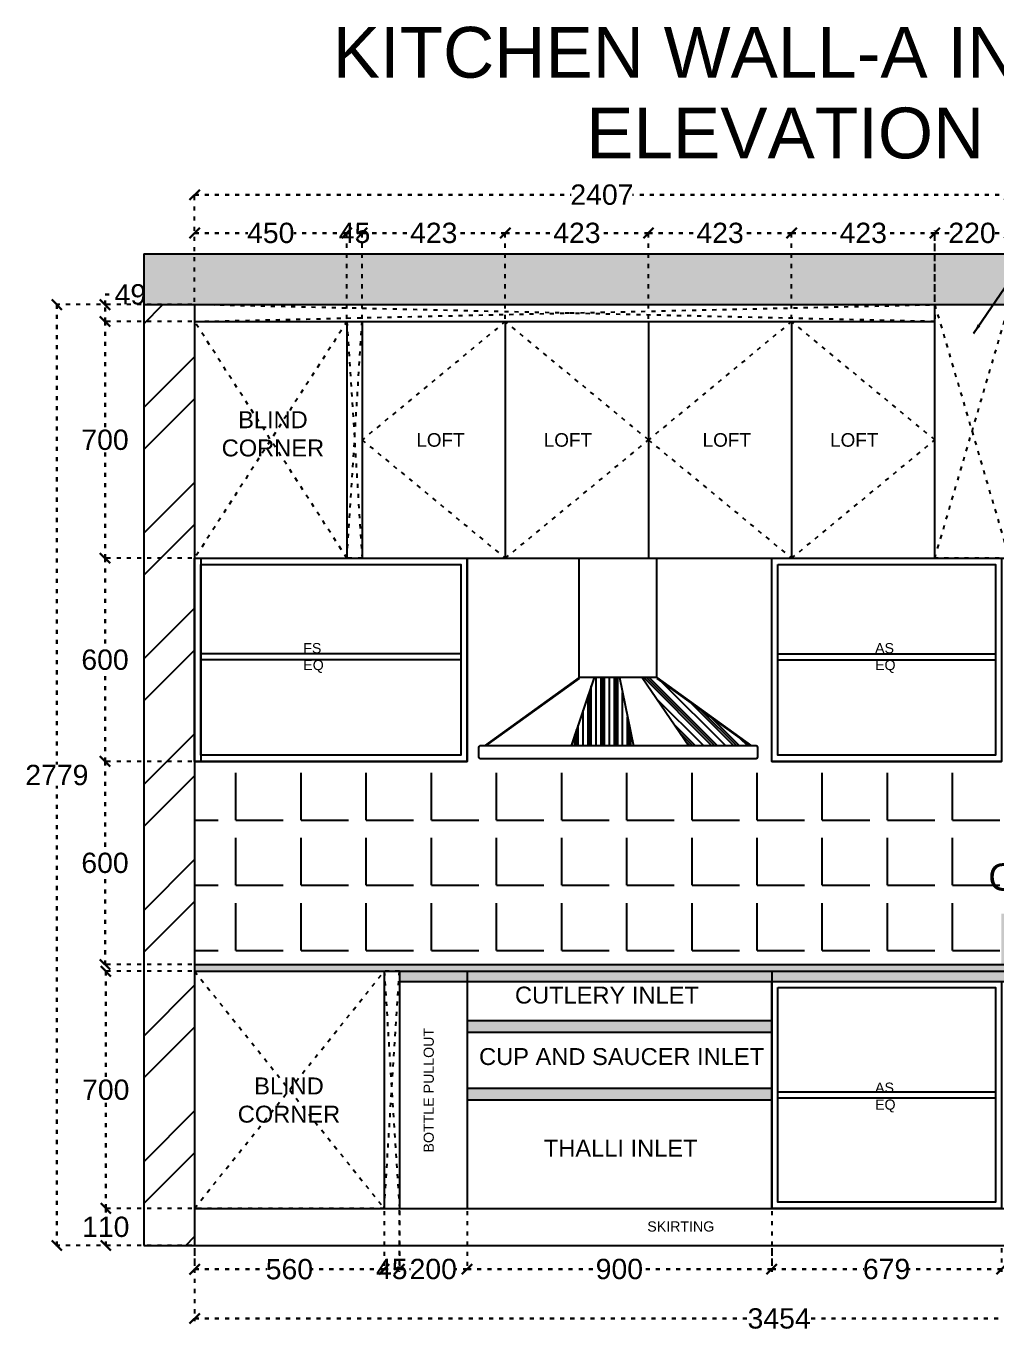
# Model space of a CAD drawing. Header units: millimetres. Extents: x 220712 to 1505573, y -354410 to 241923.
# Drawn here: x 236368 to 239233, y 120726 to 124583 of the extents above; entities that cross this region are included whole.
import ezdxf

# ---------------------------------------------------------------- set-up
doc = ezdxf.new("R2010")
doc.units = ezdxf.units.MM
doc.header["$MEASUREMENT"] = 0
doc.linetypes.add('ACAD_ISO03W100', pattern=[30, 12, -18])
doc.layers.add('Walls', color=253, linetype='Continuous')
doc.layers.add('Words', color=7, linetype='Continuous')
doc.styles.get("Standard").update_dxf_attribs({"font": 'arial.ttf'})
doc.dimstyles.get("Standard").update_dxf_attribs({"dimtxt": 60, "dimasz": 30, "dimexe": 7.75, "dimexo": 8.13, "dimgap": 0.63, "dimtad": 0, "dimtih": 1, "dimtoh": 1, "dimdec": 0, "dimzin": 0, "dimtxsty": 'Standard', "dimblk": 'OBLIQUE', "dimcen": 2.25, "dimclrd": 1, "dimclre": 1, "dimclrt": 1, "dimadec": 0, "dimazin": 0, "dimtfac": 1, "dimtdec": 0, "dimtofl": 0, "dimtmove": 0, "dimatfit": 3, "dimfxl": 1, "dimtolj": 1, "dimtzin": 0, "dimlwd": 30, "dimarcsym": 0})

# ---------------------------------------------------------------- blocks, each defined once
blk = doc.blocks.new('_Oblique')
at = {"color": 0, "linetype": 'ByBlock', "lineweight": -2}
blk.add_line((-0.5, -0.5), (0.5, 0.5), dxfattribs=at)
blk = doc.blocks.new('*D123')
at = {"layer": 'Defpoints', "color": 0, "linetype": 'ACAD_ISO03W100', "transparency": 16777216}
for p in [(236865.5, 121091), (237425.5, 121091), (237425.5, 120911)]:
    blk.add_point(p, dxfattribs=at)
at = {"layer": 'Walls', "color": 1, "linetype": 'ACAD_ISO03W100', "lineweight": -2, "transparency": 16777216}
for p, q in [((236865.5, 121082.9), (236865.5, 120903.2)), ((237425.5, 121082.9), (237425.5, 120903.2))]:
    blk.add_line(p, q, dxfattribs=at)
at = {"layer": 'Walls', "color": 1, "linetype": 'ACAD_ISO03W100', "lineweight": 30, "transparency": 16777216}
for p, q in [((236865.5, 120911), (237078.7, 120911)), ((237425.5, 120911), (237212.3, 120911))]:
    blk.add_line(p, q, dxfattribs=at)
at = {"layer": 'Walls', "color": 1, "linetype": 'ACAD_ISO03W100', "lineweight": 30, "transparency": 16777216, "xscale": 30, "yscale": 30, "zscale": 30, "rotation": 180}
blk.add_blockref('_Oblique', (236865.5, 120911), dxfattribs=at)
at = {"layer": 'Walls', "color": 1, "linetype": 'ACAD_ISO03W100', "lineweight": 30, "transparency": 16777216, "xscale": 30, "yscale": 30, "zscale": 30}
blk.add_blockref('_Oblique', (237425.5, 120911), dxfattribs=at)
at = {"layer": 'Walls', "color": 1, "linetype": 'ACAD_ISO03W100', "transparency": 16777216, "insert": (237145.5, 120911), "char_height": 60, "attachment_point": 5}
blk.add_mtext('\\A1;560', dxfattribs=at)
blk = doc.blocks.new('*D124')
at = {"layer": 'Defpoints', "color": 0, "linetype": 'ACAD_ISO03W100', "transparency": 16777216}
for p in [(237470.3, 121093.9), (237425.5, 121091), (237470.3, 120911.5)]:
    blk.add_point(p, dxfattribs=at)
at = {"layer": 'Walls', "color": 1, "linetype": 'ACAD_ISO03W100', "lineweight": -2, "transparency": 16777216}
for p, q in [((237425.5, 121082.9), (237425.5, 120903.8)), ((237470.3, 121085.8), (237470.3, 120903.8))]:
    blk.add_line(p, q, dxfattribs=at)
at = {"layer": 'Walls', "color": 1, "linetype": 'ACAD_ISO03W100', "lineweight": 30, "transparency": 16777216}
blk.add_line((237425.5, 120911.5), (237470.3, 120911.5), dxfattribs=at)
at = {"layer": 'Walls', "color": 1, "linetype": 'ACAD_ISO03W100', "lineweight": 30, "transparency": 16777216, "xscale": 30, "yscale": 30, "zscale": 30, "rotation": 180}
blk.add_blockref('_Oblique', (237425.5, 120911.5), dxfattribs=at)
at = {"layer": 'Walls', "color": 1, "linetype": 'ACAD_ISO03W100', "lineweight": 30, "transparency": 16777216, "xscale": 30, "yscale": 30, "zscale": 30}
blk.add_blockref('_Oblique', (237470.3, 120911.5), dxfattribs=at)
at = {"layer": 'Walls', "color": 1, "linetype": 'ACAD_ISO03W100', "transparency": 16777216, "insert": (237447.9, 120911.5), "char_height": 60, "attachment_point": 5}
blk.add_mtext('\\A1;45', dxfattribs=at)
blk = doc.blocks.new('*D121')
at = {"layer": 'Defpoints', "color": 0, "linetype": 'ACAD_ISO03W100', "transparency": 16777216}
for p in [(237470.5, 121091), (237670.5, 121091), (237670.5, 120911.5)]:
    blk.add_point(p, dxfattribs=at)
at = {"layer": 'Walls', "color": 1, "linetype": 'ACAD_ISO03W100', "lineweight": -2, "transparency": 16777216}
for p, q in [((237470.5, 121082.9), (237470.5, 120903.8)), ((237670.5, 121082.9), (237670.5, 120903.8))]:
    blk.add_line(p, q, dxfattribs=at)
at = {"layer": 'Walls', "color": 1, "linetype": 'ACAD_ISO03W100', "lineweight": 30, "transparency": 16777216}
for p, q in [((237470.5, 120911.5), (237503.2, 120911.5)), ((237670.5, 120911.5), (237637.8, 120911.5))]:
    blk.add_line(p, q, dxfattribs=at)
at = {"layer": 'Walls', "color": 1, "linetype": 'ACAD_ISO03W100', "lineweight": 30, "transparency": 16777216, "xscale": 30, "yscale": 30, "zscale": 30, "rotation": 180}
blk.add_blockref('_Oblique', (237470.5, 120911.5), dxfattribs=at)
at = {"layer": 'Walls', "color": 1, "linetype": 'ACAD_ISO03W100', "lineweight": 30, "transparency": 16777216, "xscale": 30, "yscale": 30, "zscale": 30}
blk.add_blockref('_Oblique', (237670.5, 120911.5), dxfattribs=at)
at = {"layer": 'Walls', "color": 1, "linetype": 'ACAD_ISO03W100', "transparency": 16777216, "insert": (237570.5, 120911.5), "char_height": 60, "attachment_point": 5}
blk.add_mtext('\\A1;200', dxfattribs=at)
blk = doc.blocks.new('*D122')
at = {"layer": 'Defpoints', "color": 0, "linetype": 'ACAD_ISO03W100', "transparency": 16777216}
for p in [(237670.5, 121091), (238570.5, 121091), (238570.5, 120911.5)]:
    blk.add_point(p, dxfattribs=at)
at = {"layer": 'Walls', "color": 1, "linetype": 'ACAD_ISO03W100', "lineweight": -2, "transparency": 16777216}
for p, q in [((237670.5, 121082.9), (237670.5, 120903.8)), ((238570.5, 121082.9), (238570.5, 120903.8))]:
    blk.add_line(p, q, dxfattribs=at)
at = {"layer": 'Walls', "color": 1, "linetype": 'ACAD_ISO03W100', "lineweight": 30, "transparency": 16777216}
for p, q in [((237670.5, 120911.5), (238053.7, 120911.5)), ((238570.5, 120911.5), (238187.3, 120911.5))]:
    blk.add_line(p, q, dxfattribs=at)
at = {"layer": 'Walls', "color": 1, "linetype": 'ACAD_ISO03W100', "lineweight": 30, "transparency": 16777216, "xscale": 30, "yscale": 30, "zscale": 30, "rotation": 180}
blk.add_blockref('_Oblique', (237670.5, 120911.5), dxfattribs=at)
at = {"layer": 'Walls', "color": 1, "linetype": 'ACAD_ISO03W100', "lineweight": 30, "transparency": 16777216, "xscale": 30, "yscale": 30, "zscale": 30}
blk.add_blockref('_Oblique', (238570.5, 120911.5), dxfattribs=at)
at = {"layer": 'Walls', "color": 1, "linetype": 'ACAD_ISO03W100', "transparency": 16777216, "insert": (238120.5, 120911.5), "char_height": 60, "attachment_point": 5}
blk.add_mtext('\\A1;900', dxfattribs=at)
blk = doc.blocks.new('*D129')
at = {"layer": 'Defpoints', "color": 0, "linetype": 'ACAD_ISO03W100', "transparency": 16777216}
for p in [(236603, 121091), (236865.5, 121091), (236865.5, 120981)]:
    blk.add_point(p, dxfattribs=at)
at = {"layer": 'Walls', "color": 1, "linetype": 'ACAD_ISO03W100', "lineweight": -2, "transparency": 16777216}
for p, q in [((236857.4, 121091), (236595.3, 121091)), ((236857.4, 120981), (236595.3, 120981))]:
    blk.add_line(p, q, dxfattribs=at)
at = {"layer": 'Walls', "color": 1, "linetype": 'ACAD_ISO03W100', "lineweight": 30, "transparency": 16777216}
for p, q in [((236603, 121091), (236603, 121067.3)), ((236603, 120981), (236603, 121004.7))]:
    blk.add_line(p, q, dxfattribs=at)
at = {"layer": 'Walls', "color": 1, "linetype": 'ACAD_ISO03W100', "lineweight": 30, "transparency": 16777216, "xscale": 30, "yscale": 30, "zscale": 30}
for p, rotation in [((236603, 121091), 90), ((236603, 120981), 270)]:
    blk.add_blockref('_Oblique', p, dxfattribs=dict(at, rotation=rotation))
at = {"layer": 'Walls', "color": 1, "linetype": 'ACAD_ISO03W100', "transparency": 16777216, "insert": (236603, 121036), "char_height": 60, "attachment_point": 5}
blk.add_mtext('\\A1;110', dxfattribs=at)
blk = doc.blocks.new('*D130')
at = {"layer": 'Defpoints', "color": 0, "linetype": 'ACAD_ISO03W100', "transparency": 16777216}
for p in [(236603, 121791), (236865.5, 121791), (236865.5, 121091)]:
    blk.add_point(p, dxfattribs=at)
at = {"layer": 'Walls', "color": 1, "linetype": 'ACAD_ISO03W100', "lineweight": -2, "transparency": 16777216}
for p, q in [((236857.4, 121791), (236595.3, 121791)), ((236857.4, 121091), (236595.3, 121091))]:
    blk.add_line(p, q, dxfattribs=at)
at = {"layer": 'Walls', "color": 1, "linetype": 'ACAD_ISO03W100', "lineweight": 30, "transparency": 16777216}
for p, q in [((236603, 121791), (236603, 121472.3)), ((236603, 121091), (236603, 121409.7))]:
    blk.add_line(p, q, dxfattribs=at)
at = {"layer": 'Walls', "color": 1, "linetype": 'ACAD_ISO03W100', "lineweight": 30, "transparency": 16777216, "xscale": 30, "yscale": 30, "zscale": 30}
for p, rotation in [((236603, 121791), 90), ((236603, 121091), 270)]:
    blk.add_blockref('_Oblique', p, dxfattribs=dict(at, rotation=rotation))
at = {"layer": 'Walls', "color": 1, "linetype": 'ACAD_ISO03W100', "transparency": 16777216, "insert": (236603, 121441), "char_height": 60, "attachment_point": 5}
blk.add_mtext('\\A1;700', dxfattribs=at)
blk = doc.blocks.new('*D131')
at = {"layer": 'Defpoints', "color": 0, "linetype": 'ACAD_ISO03W100', "transparency": 16777216}
for p in [(236600.8, 122411), (236865.5, 122411), (236865.5, 121811)]:
    blk.add_point(p, dxfattribs=at)
at = {"layer": 'Walls', "color": 1, "linetype": 'ACAD_ISO03W100', "lineweight": -2, "transparency": 16777216}
for p, q in [((236857.4, 122411), (236593, 122411)), ((236857.4, 121811), (236593, 121811))]:
    blk.add_line(p, q, dxfattribs=at)
at = {"layer": 'Walls', "color": 1, "linetype": 'ACAD_ISO03W100', "lineweight": 30, "transparency": 16777216}
for p, q in [((236600.8, 122411), (236600.8, 122142.3)), ((236600.8, 121811), (236600.8, 122079.7))]:
    blk.add_line(p, q, dxfattribs=at)
at = {"layer": 'Walls', "color": 1, "linetype": 'ACAD_ISO03W100', "lineweight": 30, "transparency": 16777216, "xscale": 30, "yscale": 30, "zscale": 30}
for p, rotation in [((236600.8, 122411), 90), ((236600.8, 121811), 270)]:
    blk.add_blockref('_Oblique', p, dxfattribs=dict(at, rotation=rotation))
at = {"layer": 'Walls', "color": 1, "linetype": 'ACAD_ISO03W100', "transparency": 16777216, "insert": (236600.8, 122111), "char_height": 60, "attachment_point": 5}
blk.add_mtext('\\A1;600', dxfattribs=at)
blk = doc.blocks.new('*D125')
at = {"layer": 'Defpoints', "color": 0, "linetype": 'ACAD_ISO03W100', "transparency": 16777216}
for p in [(236600.8, 123011), (236865.5, 123011), (236865.5, 122411)]:
    blk.add_point(p, dxfattribs=at)
at = {"layer": 'Walls', "color": 1, "linetype": 'ACAD_ISO03W100', "lineweight": -2, "transparency": 16777216}
for p, q in [((236857.4, 123011), (236593, 123011)), ((236857.4, 122411), (236593, 122411))]:
    blk.add_line(p, q, dxfattribs=at)
at = {"layer": 'Walls', "color": 1, "linetype": 'ACAD_ISO03W100', "lineweight": 30, "transparency": 16777216}
for p, q in [((236600.8, 123011), (236600.8, 122742.3)), ((236600.8, 122411), (236600.8, 122679.7))]:
    blk.add_line(p, q, dxfattribs=at)
at = {"layer": 'Walls', "color": 1, "linetype": 'ACAD_ISO03W100', "lineweight": 30, "transparency": 16777216, "xscale": 30, "yscale": 30, "zscale": 30}
for p, rotation in [((236600.8, 123011), 90), ((236600.8, 122411), 270)]:
    blk.add_blockref('_Oblique', p, dxfattribs=dict(at, rotation=rotation))
at = {"layer": 'Walls', "color": 1, "linetype": 'ACAD_ISO03W100', "transparency": 16777216, "insert": (236600.8, 122711), "char_height": 60, "attachment_point": 5}
blk.add_mtext('\\A1;600', dxfattribs=at)
blk = doc.blocks.new('*D126')
at = {"layer": 'Defpoints', "color": 0, "linetype": 'ACAD_ISO03W100', "transparency": 16777216}
for p in [(236600.8, 123710), (236865.5, 123710), (236865.5, 123011)]:
    blk.add_point(p, dxfattribs=at)
at = {"layer": 'Walls', "color": 1, "linetype": 'ACAD_ISO03W100', "lineweight": -2, "transparency": 16777216}
for p, q in [((236857.4, 123710), (236593, 123710)), ((236857.4, 123011), (236593, 123011))]:
    blk.add_line(p, q, dxfattribs=at)
at = {"layer": 'Walls', "color": 1, "linetype": 'ACAD_ISO03W100', "lineweight": 30, "transparency": 16777216}
for p, q in [((236600.8, 123710), (236600.8, 123391.8)), ((236600.8, 123011), (236600.8, 123329.2))]:
    blk.add_line(p, q, dxfattribs=at)
at = {"layer": 'Walls', "color": 1, "linetype": 'ACAD_ISO03W100', "lineweight": 30, "transparency": 16777216, "xscale": 30, "yscale": 30, "zscale": 30}
for p, rotation in [((236600.8, 123710), 90), ((236600.8, 123011), 270)]:
    blk.add_blockref('_Oblique', p, dxfattribs=dict(at, rotation=rotation))
at = {"layer": 'Walls', "color": 1, "linetype": 'ACAD_ISO03W100', "transparency": 16777216, "insert": (236600.8, 123360.5), "char_height": 60, "attachment_point": 5}
blk.add_mtext('\\A1;700', dxfattribs=at)
blk = doc.blocks.new('*D127')
at = {"layer": 'Defpoints', "color": 0, "linetype": 'ACAD_ISO03W100', "transparency": 16777216}
for p in [(236600.8, 123760), (236865.5, 123760), (236865.5, 123710)]:
    blk.add_point(p, dxfattribs=at)
at = {"layer": 'Walls', "color": 1, "linetype": 'ACAD_ISO03W100', "lineweight": -2, "transparency": 16777216}
for p, q in [((236857.4, 123760), (236593, 123760)), ((236857.4, 123710), (236593, 123710))]:
    blk.add_line(p, q, dxfattribs=at)
at = {"layer": 'Walls', "color": 1, "linetype": 'ACAD_ISO03W100', "lineweight": 30, "transparency": 16777216}
for p, q in [((236600.8, 123760), (236600.8, 123790)), ((236600.8, 123790), (236630.8, 123790)), ((236600.8, 123710), (236600.8, 123760))]:
    blk.add_line(p, q, dxfattribs=at)
at = {"layer": 'Walls', "color": 1, "linetype": 'ACAD_ISO03W100', "lineweight": 30, "transparency": 16777216, "xscale": 30, "yscale": 30, "zscale": 30}
for p, rotation in [((236600.8, 123760), 90), ((236600.8, 123710), 270)]:
    blk.add_blockref('_Oblique', p, dxfattribs=dict(at, rotation=rotation))
at = {"layer": 'Walls', "color": 1, "linetype": 'ACAD_ISO03W100', "transparency": 16777216, "insert": (236675.6, 123790), "char_height": 60, "attachment_point": 5}
blk.add_mtext('\\A1;49', dxfattribs=at)
blk = doc.blocks.new('*D107')
at = {"layer": 'Defpoints', "color": 0, "linetype": 'ACAD_ISO03W100', "transparency": 16777216}
for p in [(236865.5, 120981), (240319.4, 120981), (236865.5, 120765.5)]:
    blk.add_point(p, dxfattribs=at)
at = {"layer": 'Walls', "color": 1, "linetype": 'ACAD_ISO03W100', "lineweight": -2, "transparency": 16777216}
for p, q in [((236865.5, 120972.9), (236865.5, 120757.8)), ((240319.4, 120972.9), (240319.4, 120757.8))]:
    blk.add_line(p, q, dxfattribs=at)
at = {"layer": 'Walls', "color": 1, "linetype": 'ACAD_ISO03W100', "lineweight": 30, "transparency": 16777216}
for p, q in [((236865.5, 120765.5), (238502.4, 120765.5)), ((240319.4, 120765.5), (238682.5, 120765.5))]:
    blk.add_line(p, q, dxfattribs=at)
at = {"layer": 'Walls', "color": 1, "linetype": 'ACAD_ISO03W100', "lineweight": 30, "transparency": 16777216, "xscale": 30, "yscale": 30, "zscale": 30, "rotation": 180}
blk.add_blockref('_Oblique', (236865.5, 120765.5), dxfattribs=at)
at = {"layer": 'Walls', "color": 1, "linetype": 'ACAD_ISO03W100', "lineweight": 30, "transparency": 16777216, "xscale": 30, "yscale": 30, "zscale": 30}
blk.add_blockref('_Oblique', (240319.4, 120765.5), dxfattribs=at)
at = {"layer": 'Walls', "color": 1, "linetype": 'ACAD_ISO03W100', "transparency": 16777216, "insert": (238592.5, 120765.5), "char_height": 60, "attachment_point": 5}
blk.add_mtext('\\A1;3454', dxfattribs=at)
blk = doc.blocks.new('*D115')
at = {"layer": 'Defpoints', "color": 0, "linetype": 'ACAD_ISO03W100', "transparency": 16777216}
for p in [(236458.5, 123760), (236715.5, 123760), (236715.5, 120981)]:
    blk.add_point(p, dxfattribs=at)
at = {"layer": 'Walls', "color": 1, "linetype": 'ACAD_ISO03W100', "lineweight": -2, "transparency": 16777216}
for p, q in [((236707.4, 123760), (236450.8, 123760)), ((236707.4, 120981), (236450.8, 120981))]:
    blk.add_line(p, q, dxfattribs=at)
at = {"layer": 'Walls', "color": 1, "linetype": 'ACAD_ISO03W100', "lineweight": 30, "transparency": 16777216}
for p, q in [((236458.5, 123760), (236458.5, 122401.8)), ((236458.5, 120981), (236458.5, 122339.2))]:
    blk.add_line(p, q, dxfattribs=at)
at = {"layer": 'Walls', "color": 1, "linetype": 'ACAD_ISO03W100', "lineweight": 30, "transparency": 16777216, "xscale": 30, "yscale": 30, "zscale": 30}
for p, rotation in [((236458.5, 123760), 90), ((236458.5, 120981), 270)]:
    blk.add_blockref('_Oblique', p, dxfattribs=dict(at, rotation=rotation))
at = {"layer": 'Walls', "color": 1, "linetype": 'ACAD_ISO03W100', "transparency": 16777216, "insert": (236458.5, 122370.5), "char_height": 60, "attachment_point": 5}
blk.add_mtext('\\A1;2779', dxfattribs=at)
blk = doc.blocks.new('*D116')
at = {"layer": 'Defpoints', "color": 0, "linetype": 'ACAD_ISO03W100', "transparency": 16777216}
for p in [(237315.5, 123971.5), (236865.5, 123760), (237315.5, 123710)]:
    blk.add_point(p, dxfattribs=at)
at = {"layer": 'Walls', "color": 1, "linetype": 'ACAD_ISO03W100', "lineweight": -2, "transparency": 16777216}
for p, q in [((236865.5, 123768.1), (236865.5, 123979.2)), ((237315.5, 123718.1), (237315.5, 123979.2))]:
    blk.add_line(p, q, dxfattribs=at)
at = {"layer": 'Walls', "color": 1, "linetype": 'ACAD_ISO03W100', "lineweight": 30, "transparency": 16777216}
for p, q in [((236865.5, 123971.5), (237022.5, 123971.5)), ((237315.5, 123971.5), (237158.5, 123971.5))]:
    blk.add_line(p, q, dxfattribs=at)
at = {"layer": 'Walls', "color": 1, "linetype": 'ACAD_ISO03W100', "lineweight": 30, "transparency": 16777216, "xscale": 30, "yscale": 30, "zscale": 30, "rotation": 180}
blk.add_blockref('_Oblique', (236865.5, 123971.5), dxfattribs=at)
at = {"layer": 'Walls', "color": 1, "linetype": 'ACAD_ISO03W100', "lineweight": 30, "transparency": 16777216, "xscale": 30, "yscale": 30, "zscale": 30}
blk.add_blockref('_Oblique', (237315.5, 123971.5), dxfattribs=at)
at = {"layer": 'Walls', "color": 1, "linetype": 'ACAD_ISO03W100', "transparency": 16777216, "insert": (237090.5, 123971.5), "char_height": 60, "attachment_point": 5}
blk.add_mtext('\\A1;450', dxfattribs=at)
blk = doc.blocks.new('*D117')
at = {"layer": 'Defpoints', "color": 0, "linetype": 'ACAD_ISO03W100', "transparency": 16777216}
for p in [(237360.5, 123971.5), (237315.5, 123710), (237360.5, 123710)]:
    blk.add_point(p, dxfattribs=at)
at = {"layer": 'Walls', "color": 1, "linetype": 'ACAD_ISO03W100', "lineweight": -2, "transparency": 16777216}
for p, q in [((237315.5, 123718.13), (237315.5, 123979.25)), ((237360.5, 123718.13), (237360.5, 123979.25))]:
    blk.add_line(p, q, dxfattribs=at)
at = {"layer": 'Walls', "color": 1, "linetype": 'ACAD_ISO03W100', "lineweight": 30, "transparency": 16777216}
blk.add_line((237315.5, 123971.5), (237360.5, 123971.5), dxfattribs=at)
at = {"layer": 'Walls', "color": 1, "linetype": 'ACAD_ISO03W100', "lineweight": 30, "transparency": 16777216, "xscale": 30, "yscale": 30, "zscale": 30, "rotation": 180}
blk.add_blockref('_Oblique', (237315.5, 123971.5), dxfattribs=at)
at = {"layer": 'Walls', "color": 1, "linetype": 'ACAD_ISO03W100', "lineweight": 30, "transparency": 16777216, "xscale": 30, "yscale": 30, "zscale": 30}
blk.add_blockref('_Oblique', (237360.5, 123971.5), dxfattribs=at)
at = {"layer": 'Walls', "color": 1, "linetype": 'ACAD_ISO03W100', "transparency": 16777216, "insert": (237338, 123971.5), "char_height": 60, "attachment_point": 5}
blk.add_mtext('\\A1;45', dxfattribs=at)
blk = doc.blocks.new('*D118')
at = {"layer": 'Defpoints', "color": 0, "linetype": 'ACAD_ISO03W100', "transparency": 16777216}
for p in [(237783.5, 123971.5), (237360.5, 123710), (237783.5, 123710)]:
    blk.add_point(p, dxfattribs=at)
at = {"layer": 'Walls', "color": 1, "linetype": 'ACAD_ISO03W100', "lineweight": -2, "transparency": 16777216}
for p, q in [((237360.5, 123718.1), (237360.5, 123979.2)), ((237783.5, 123718.1), (237783.5, 123979.2))]:
    blk.add_line(p, q, dxfattribs=at)
at = {"layer": 'Walls', "color": 1, "linetype": 'ACAD_ISO03W100', "lineweight": 30, "transparency": 16777216}
for p, q in [((237360.5, 123971.5), (237503.9, 123971.5)), ((237783.5, 123971.5), (237640.1, 123971.5))]:
    blk.add_line(p, q, dxfattribs=at)
at = {"layer": 'Walls', "color": 1, "linetype": 'ACAD_ISO03W100', "lineweight": 30, "transparency": 16777216, "xscale": 30, "yscale": 30, "zscale": 30, "rotation": 180}
blk.add_blockref('_Oblique', (237360.5, 123971.5), dxfattribs=at)
at = {"layer": 'Walls', "color": 1, "linetype": 'ACAD_ISO03W100', "lineweight": 30, "transparency": 16777216, "xscale": 30, "yscale": 30, "zscale": 30}
blk.add_blockref('_Oblique', (237783.5, 123971.5), dxfattribs=at)
at = {"layer": 'Walls', "color": 1, "linetype": 'ACAD_ISO03W100', "transparency": 16777216, "insert": (237572, 123971.5), "char_height": 60, "attachment_point": 5}
blk.add_mtext('\\A1;423', dxfattribs=at)
blk = doc.blocks.new('*D119')
at = {"layer": 'Defpoints', "color": 0, "linetype": 'ACAD_ISO03W100', "transparency": 16777216}
for p in [(237783.5, 123971.5), (237783.5, 123710), (238206.5, 123710)]:
    blk.add_point(p, dxfattribs=at)
at = {"layer": 'Walls', "color": 1, "linetype": 'ACAD_ISO03W100', "lineweight": -2, "transparency": 16777216}
for p, q in [((237783.5, 123718.1), (237783.5, 123979.2)), ((238206.5, 123718.1), (238206.5, 123979.2))]:
    blk.add_line(p, q, dxfattribs=at)
at = {"layer": 'Walls', "color": 1, "linetype": 'ACAD_ISO03W100', "lineweight": 30, "transparency": 16777216}
for p, q in [((237783.5, 123971.5), (237926.9, 123971.5)), ((238206.5, 123971.5), (238063.1, 123971.5))]:
    blk.add_line(p, q, dxfattribs=at)
at = {"layer": 'Walls', "color": 1, "linetype": 'ACAD_ISO03W100', "lineweight": 30, "transparency": 16777216, "xscale": 30, "yscale": 30, "zscale": 30, "rotation": 180}
blk.add_blockref('_Oblique', (237783.5, 123971.5), dxfattribs=at)
at = {"layer": 'Walls', "color": 1, "linetype": 'ACAD_ISO03W100', "lineweight": 30, "transparency": 16777216, "xscale": 30, "yscale": 30, "zscale": 30}
blk.add_blockref('_Oblique', (238206.5, 123971.5), dxfattribs=at)
at = {"layer": 'Walls', "color": 1, "linetype": 'ACAD_ISO03W100', "transparency": 16777216, "insert": (237995, 123971.5), "char_height": 60, "attachment_point": 5}
blk.add_mtext('\\A1;423', dxfattribs=at)
blk = doc.blocks.new('*D120')
at = {"layer": 'Defpoints', "color": 0, "linetype": 'ACAD_ISO03W100', "transparency": 16777216}
for p in [(238206.5, 123971.5), (238206.5, 123710), (238629.5, 123710)]:
    blk.add_point(p, dxfattribs=at)
at = {"layer": 'Walls', "color": 1, "linetype": 'ACAD_ISO03W100', "lineweight": -2, "transparency": 16777216}
for p, q in [((238206.5, 123718.1), (238206.5, 123979.2)), ((238629.5, 123718.1), (238629.5, 123979.2))]:
    blk.add_line(p, q, dxfattribs=at)
at = {"layer": 'Walls', "color": 1, "linetype": 'ACAD_ISO03W100', "lineweight": 30, "transparency": 16777216}
for p, q in [((238206.5, 123971.5), (238349.9, 123971.5)), ((238629.5, 123971.5), (238486.1, 123971.5))]:
    blk.add_line(p, q, dxfattribs=at)
at = {"layer": 'Walls', "color": 1, "linetype": 'ACAD_ISO03W100', "lineweight": 30, "transparency": 16777216, "xscale": 30, "yscale": 30, "zscale": 30, "rotation": 180}
blk.add_blockref('_Oblique', (238206.5, 123971.5), dxfattribs=at)
at = {"layer": 'Walls', "color": 1, "linetype": 'ACAD_ISO03W100', "lineweight": 30, "transparency": 16777216, "xscale": 30, "yscale": 30, "zscale": 30}
blk.add_blockref('_Oblique', (238629.5, 123971.5), dxfattribs=at)
at = {"layer": 'Walls', "color": 1, "linetype": 'ACAD_ISO03W100', "transparency": 16777216, "insert": (238418, 123971.5), "char_height": 60, "attachment_point": 5}
blk.add_mtext('\\A1;423', dxfattribs=at)
blk = doc.blocks.new('*D109')
at = {"layer": 'Defpoints', "color": 0, "linetype": 'ACAD_ISO03W100', "transparency": 16777216}
for p in [(238629.5, 123971.5), (238629.5, 123710), (239052.5, 123710)]:
    blk.add_point(p, dxfattribs=at)
at = {"layer": 'Walls', "color": 1, "linetype": 'ACAD_ISO03W100', "lineweight": -2, "transparency": 16777216}
for p, q in [((238629.5, 123718.1), (238629.5, 123979.2)), ((239052.5, 123718.1), (239052.5, 123979.2))]:
    blk.add_line(p, q, dxfattribs=at)
at = {"layer": 'Walls', "color": 1, "linetype": 'ACAD_ISO03W100', "lineweight": 30, "transparency": 16777216}
for p, q in [((238629.5, 123971.5), (238772.9, 123971.5)), ((239052.5, 123971.5), (238909.1, 123971.5))]:
    blk.add_line(p, q, dxfattribs=at)
at = {"layer": 'Walls', "color": 1, "linetype": 'ACAD_ISO03W100', "lineweight": 30, "transparency": 16777216, "xscale": 30, "yscale": 30, "zscale": 30, "rotation": 180}
blk.add_blockref('_Oblique', (238629.5, 123971.5), dxfattribs=at)
at = {"layer": 'Walls', "color": 1, "linetype": 'ACAD_ISO03W100', "lineweight": 30, "transparency": 16777216, "xscale": 30, "yscale": 30, "zscale": 30}
blk.add_blockref('_Oblique', (239052.5, 123971.5), dxfattribs=at)
at = {"layer": 'Walls', "color": 1, "linetype": 'ACAD_ISO03W100', "transparency": 16777216, "insert": (238841, 123971.5), "char_height": 60, "attachment_point": 5}
blk.add_mtext('\\A1;423', dxfattribs=at)
blk = doc.blocks.new('*D110')
at = {"layer": 'Defpoints', "color": 0, "linetype": 'ACAD_ISO03W100', "transparency": 16777216}
for p in [(239272.5, 123971.5), (239052.5, 123760), (239272.5, 123760)]:
    blk.add_point(p, dxfattribs=at)
at = {"layer": 'Walls', "color": 1, "linetype": 'ACAD_ISO03W100', "lineweight": -2, "transparency": 16777216}
for p, q in [((239052.5, 123768.1), (239052.5, 123979.2)), ((239272.5, 123768.1), (239272.5, 123979.2))]:
    blk.add_line(p, q, dxfattribs=at)
at = {"layer": 'Walls', "color": 1, "linetype": 'ACAD_ISO03W100', "lineweight": 30, "transparency": 16777216}
for p, q in [((239052.5, 123971.5), (239095.2, 123971.5)), ((239272.5, 123971.5), (239229.8, 123971.5))]:
    blk.add_line(p, q, dxfattribs=at)
at = {"layer": 'Walls', "color": 1, "linetype": 'ACAD_ISO03W100', "lineweight": 30, "transparency": 16777216, "xscale": 30, "yscale": 30, "zscale": 30, "rotation": 180}
blk.add_blockref('_Oblique', (239052.5, 123971.5), dxfattribs=at)
at = {"layer": 'Walls', "color": 1, "linetype": 'ACAD_ISO03W100', "lineweight": 30, "transparency": 16777216, "xscale": 30, "yscale": 30, "zscale": 30}
blk.add_blockref('_Oblique', (239272.5, 123971.5), dxfattribs=at)
at = {"layer": 'Walls', "color": 1, "linetype": 'ACAD_ISO03W100', "transparency": 16777216, "insert": (239162.5, 123971.5), "char_height": 60, "attachment_point": 5}
blk.add_mtext('\\A1;220', dxfattribs=at)
blk = doc.blocks.new('*D108')
at = {"layer": 'Defpoints', "color": 0, "linetype": 'ACAD_ISO03W100', "transparency": 16777216}
for p in [(236865.5, 124084.5), (236865.5, 123760), (239272.5, 123760)]:
    blk.add_point(p, dxfattribs=at)
at = {"layer": 'Walls', "color": 1, "linetype": 'ACAD_ISO03W100', "lineweight": -2, "transparency": 16777216}
for p, q in [((236865.5, 123768.1), (236865.5, 124092.2)), ((239272.5, 123768.1), (239272.5, 124092.2))]:
    blk.add_line(p, q, dxfattribs=at)
at = {"layer": 'Walls', "color": 1, "linetype": 'ACAD_ISO03W100', "lineweight": 30, "transparency": 16777216}
for p, q in [((236865.5, 124084.5), (237978.3, 124084.5)), ((239272.5, 124084.5), (238159.7, 124084.5))]:
    blk.add_line(p, q, dxfattribs=at)
at = {"layer": 'Walls', "color": 1, "linetype": 'ACAD_ISO03W100', "lineweight": 30, "transparency": 16777216, "xscale": 30, "yscale": 30, "zscale": 30, "rotation": 180}
blk.add_blockref('_Oblique', (236865.5, 124084.5), dxfattribs=at)
at = {"layer": 'Walls', "color": 1, "linetype": 'ACAD_ISO03W100', "lineweight": 30, "transparency": 16777216, "xscale": 30, "yscale": 30, "zscale": 30}
blk.add_blockref('_Oblique', (239272.5, 124084.5), dxfattribs=at)
at = {"layer": 'Walls', "color": 1, "linetype": 'ACAD_ISO03W100', "transparency": 16777216, "insert": (238069, 124084.5), "char_height": 60, "attachment_point": 5}
blk.add_mtext('\\A1;2407', dxfattribs=at)
blk = doc.blocks.new('*D134')
at = {"layer": 'Defpoints', "color": 0, "linetype": 'ACAD_ISO03W100', "transparency": 16777216}
for p in [(238570.5, 120981), (239249.5, 120981), (239249.5, 120911.5)]:
    blk.add_point(p, dxfattribs=at)
at = {"layer": 'Walls', "color": 1, "linetype": 'ACAD_ISO03W100', "lineweight": -2, "transparency": 16777216}
for p, q in [((238570.5, 120972.9), (238570.5, 120903.8)), ((239249.5, 120972.9), (239249.5, 120903.8))]:
    blk.add_line(p, q, dxfattribs=at)
at = {"layer": 'Walls', "color": 1, "linetype": 'ACAD_ISO03W100', "lineweight": 30, "transparency": 16777216}
for p, q in [((238570.5, 120911.5), (238842.9, 120911.5)), ((239249.5, 120911.5), (238977.1, 120911.5))]:
    blk.add_line(p, q, dxfattribs=at)
at = {"layer": 'Walls', "color": 1, "linetype": 'ACAD_ISO03W100', "lineweight": 30, "transparency": 16777216, "xscale": 30, "yscale": 30, "zscale": 30, "rotation": 180}
blk.add_blockref('_Oblique', (238570.5, 120911.5), dxfattribs=at)
at = {"layer": 'Walls', "color": 1, "linetype": 'ACAD_ISO03W100', "lineweight": 30, "transparency": 16777216, "xscale": 30, "yscale": 30, "zscale": 30}
blk.add_blockref('_Oblique', (239249.5, 120911.5), dxfattribs=at)
at = {"layer": 'Walls', "color": 1, "linetype": 'ACAD_ISO03W100', "transparency": 16777216, "insert": (238910, 120911.5), "char_height": 60, "attachment_point": 5}
blk.add_mtext('\\A1;679', dxfattribs=at)

msp = doc.modelspace()

# ---------------------------------------------------------------- hatches: boundary and pattern name
h = msp.add_hatch()
h.set_pattern_fill('PLASTI', color=256, scale=155.939842, angle=90, style=0)
h.set_pattern_definition([(90, (181041.59, -70689.54), (-38.9849606, 2e-15), []), (90, (181036.716, -70689.54), (-38.9849606, 2e-15), []), (90, (181031.843, -70689.54), (-38.9849606, 2e-15), []), (90, (181017.223, -70689.54), (-38.9849606, 2e-15), [])])
h.paths.add_polyline_path([(238121.1, 122658.4), (238045.7, 122658.4), (237977.9, 122456.6), (238162.6, 122456.6)])
h = msp.add_hatch()
h.set_pattern_fill('PLASTI', color=256, scale=183.458638, angle=315, style=0)
h.set_pattern_definition([(315, (181041.59, -70689.54), (32.431212, 32.431212), []), (315, (181045.643, -70685.486), (32.431212, 32.431212), []), (315, (181049.697, -70681.43), (32.431212, 32.431212), []), (315, (181061.86, -70669.27), (32.431212, 32.431212), [])])
h.paths.add_polyline_path([(238325.6, 122456.6), (238508, 122456.6), (238231.5, 122656.1, -0.159804), (238229.8, 122658.4), (238187.4, 122658.4)])
at = {"layer": 'Walls', "linetype": 'ACAD_ISO03W100', "true_color": 0xc7c8ca}
h = msp.add_hatch(dxfattribs=at)
h.set_pattern_fill('AR-CONC', color=9, scale=10)
h.set_pattern_definition([(50, (5602.5, 0), (71.726018, -6.275213), [7.5, -82.5]), (355, (5602.5, 0), (-13.875133, 75.219213), [6, -66]), (100.451444, (5608.48, -0.52), (57.850885, 68.944), [6.37402, -70.114211]), (46.1842, (5602.5, 20), (106.724133, -16.551928), [11.25, -123.75]), (96.635635, (5611.39, 18.62), (93.466195, 97.41186), [9.561034, -105.171376]), (351.184164, (5602.5, 20), (93.466195, 97.41186), [9, -99]), (21, (5612.5, 15), (59.690705, -40.261889), [7.5, -82.5]), (326, (5612.5, 15), (24.331533, 72.515005), [6, -66]), (71.451445, (5617.474, 11.645), (84.022238, 32.253115), [6.374019, -70.114211]), (37.5, (5602.5, 0), (1.2159855, 33.2893854), [0, -65.2, 0, -67, 0, -66.25]), (7.5, (5602.5, 0), (26.3069537, 39.441171), [0, -38.2, 0, -63.7, 0, -25.25]), (327.5, (5580.2, 0), (53.3822436, -2.2554872), [0, -25, 0, -78, 0, -103.5]), (317.5, (5570.2, 0), (58.318617, 10.010498), [0, -32.5, 0, -51.8, 0, -73.5])])
h.paths.add_polyline_path([(240469.5, 123910), (236715.5, 123910), (236715.5, 123760), (240469.5, 123760)])
at = {"layer": 'Walls', "linetype": 'ACAD_ISO03W100', "true_color": 0xf7abae}
h = msp.add_hatch(dxfattribs=at)
h.set_pattern_fill('ANSI32', color=241, scale=700)
h.set_pattern_definition([(45, (5602.5, 0), (-185.61553, 185.61553), []), (45, (5726.24, 0), (-185.61553, 185.61553), [])])
h.paths.add_polyline_path([(236865.5, 123760), (236715.5, 123760), (236715.5, 120981), (236865.5, 120981)])
h.paths.add_polyline_path([(240469.5, 123760), (240319.5, 123760), (240319.5, 120981), (240469.5, 120981)])
at = {"layer": 'Walls', "linetype": 'ACAD_ISO03W100', "true_color": 0xc7c8ca}
h = msp.add_hatch(dxfattribs=at)
h.set_pattern_fill('ANGLE', color=9, scale=700)
h.set_pattern_definition([(0, (5602.5, 0), (0, 192.5), [140, -52.5]), (90, (5602.5, 0), (-192.5, 1e-14), [140, -52.5])])
h.paths.add_polyline_path([(240319.5, 122411), (236865.5, 122411), (236865.5, 121811), (239249.5, 121811), (239249.5, 121961), (239269.5, 121961), (239269.5, 121811), (240319.5, 121811)])
at = {"layer": 'Walls', "linetype": 'ACAD_ISO03W100', "true_color": 0x000000}
h = msp.add_hatch(color=18, dxfattribs=at)
h.dxf.hatch_style = 1
h.paths.add_polyline_path([(239269.5, 121961), (239249.5, 121961), (239249.5, 121811), (239269.5, 121811)])
h.paths.add_polyline_path([(240319.5, 121811), (236865.5, 121811), (236865.5, 121791), (240319.5, 121791)])
at = {"layer": 'Walls', "linetype": 'ACAD_ISO03W100', "true_color": 0x939598}
h = msp.add_hatch(color=252, dxfattribs=at)
h.dxf.hatch_style = 1
h.paths.add_polyline_path([(238570.5, 121791), (237670.5, 121791), (237670.5, 121761), (238570.5, 121761)])
h.paths.add_polyline_path([(237670.5, 121791), (237470.5, 121791), (237470.5, 121761), (237670.5, 121761)])
h.paths.add_polyline_path([(238910.5, 121791), (238570.5, 121791), (238570.5, 121761), (238910.5, 121761)])
h.paths.add_polyline_path([(239249.5, 121791), (238910.5, 121791), (238910.5, 121761), (239249.5, 121761)])
h.paths.add_polyline_path([(240289.5, 121791), (239249.5, 121791), (239249.5, 121761), (240289.5, 121761)])
h = msp.add_hatch(color=252, dxfattribs=at)
h.dxf.hatch_style = 1
h.paths.add_polyline_path([(237670.5, 121646), (237670.5, 121611), (238570.5, 121611), (238570.5, 121646)])
h.paths.add_polyline_path([(238570.5, 121411), (238570.5, 121446), (237670.5, 121446), (237670.5, 121411)])

# ---------------------------------------------------------------- linework, layer by layer
for p, q in [((238002.1, 122658.4), (237722.3, 122456.6)), ((238002, 122656.1), (237725.4, 122456.6)), ((238045.7, 122658.4), (237977.9, 122456.6)), ((238121.1, 122658.4), (238162.6, 122456.6)), ((238187.4, 122658.4), (238325.6, 122456.6)), ((238231.4, 122658.4), (238511.2, 122456.6)), ((238231.5, 122656.1), (238508, 122456.6)), ((237704, 122452), (237704, 122424.5)), ((238524.9, 122456.6), (237708.5, 122456.6)), ((238529.5, 122424.5), (238529.5, 122452)), ((237708.5, 122419.9), (238524.9, 122419.9))]:
    msp.add_line(p, q)
for centre, start, end in [((237708.5, 122452), 90, 180), ((238524.9, 122452), 0, 90), ((237708.5, 122424.5), 180, 270), ((238524.9, 122424.5), 270, 0)]:
    msp.add_arc(centre, 4.59, start, end)
at = {"layer": 'Walls', "color": 18, "true_color": 0x000000}
for p, q in [((236715.5, 123910), (240469.5, 123910)), ((236715.5, 123910), (236715.5, 120981)), ((236715.5, 123760), (239272.5, 123760)), ((236865.5, 123760), (236865.5, 120981)), ((239052.5, 123011), (239052.5, 123760)), ((236865.5, 123710), (239052.5, 123710)), ((237315.5, 123710), (237315.5, 123011)), ((237360.5, 123710), (237360.5, 123011)), ((237783.5, 123710), (237783.5, 123011)), ((238206.5, 123710), (238206.5, 123011)), ((238629.5, 123710), (238629.5, 123011)), ((236865.5, 123011), (240319.5, 123011)), ((236883.5, 123011), (236883.5, 122411)), ((237670.5, 122411), (237670.5, 123011)), ((238002, 122656.1), (238002, 123011)), ((238231.4, 122658.4), (238231.4, 123011)), ((238570.5, 122411), (238570.5, 123011)), ((237652.5, 122729), (236883.5, 122729)), ((238588.5, 122729), (239231.5, 122729)), ((237652.5, 122711), (236883.5, 122711)), ((238588.5, 122711), (239231.5, 122711)), ((238231.4, 122658.4), (238002, 122658.4)), ((236865.5, 122411), (237165.5, 122411)), ((237165.5, 122411), (237670.5, 122411)), ((238570.5, 122411), (239249.5, 122411)), ((236865.5, 121811), (240319.5, 121811)), ((236865.5, 121791), (240319.5, 121791)), ((237425.5, 121791), (237425.5, 121091)), ((237470.5, 121791), (237470.5, 121091)), ((237670.5, 121791), (237670.5, 121091)), ((238570.5, 121791), (238570.5, 121091)), ((237470.5, 121761), (240289.5, 121761)), ((237670.5, 121646), (238570.5, 121646)), ((237670.5, 121611), (238570.5, 121611)), ((237670.5, 121446), (238570.5, 121446)), ((237670.5, 121411), (238570.5, 121411)), ((238588.5, 121435), (239231.5, 121435)), ((238588.5, 121417), (239231.5, 121417)), ((236865.5, 121091), (240319.5, 121091)), ((236715.5, 120981), (240469.5, 120981))]:
    msp.add_line(p, q, dxfattribs=at)
at = {"layer": 'Walls', "color": 240, "linetype": 'ACAD_ISO03W100', "true_color": 0xed1f24}
for points in [[(236865.5, 123710), (239052.5, 123760), (239052.5, 123710), (236865.5, 123760)], [(239052.5, 123760), (239272.5, 123011), (239052.5, 123011), (239272.5, 123760)], [(237315.5, 123710), (237360.5, 123011), (237315.5, 123011), (237360.5, 123710)], [(237425.5, 121091), (237470.5, 121791), (237425.5, 121791), (237470.5, 121091)]]:
    msp.add_lwpolyline(points, dxfattribs=at)
at = {"layer": 'Walls', "color": 9, "linetype": 'ACAD_ISO03W100', "true_color": 0xc7c8ca}
for points in [[(237315.5, 123710), (236865.5, 123011), (237315.5, 123011), (236865.5, 123710)], [(237783.5, 123710), (237360.5, 123360.5), (237783.5, 123011), (238206.5, 123360.5), (237783.5, 123710)], [(238629.5, 123710), (238206.5, 123360.5), (238629.5, 123011), (239052.5, 123360.5), (238629.5, 123710)], [(236865.5, 121791), (237425.5, 121091), (236865.5, 121091), (237425.5, 121791)]]:
    msp.add_lwpolyline(points, dxfattribs=at)
at = {"layer": 'Walls', "color": 18, "true_color": 0x000000}
for points in [[(236865.5, 123011), (237670.5, 123011), (237670.5, 122411), (236865.5, 122411)], [(236883.5, 122993), (237652.5, 122993), (237652.5, 122429), (236883.5, 122429)], [(238570.5, 123011), (239249.5, 123011), (239249.5, 122411), (238570.5, 122411)], [(238588.5, 122993), (239231.5, 122993), (239231.5, 122429), (238588.5, 122429)], [(238570.5, 121761), (239249.5, 121761), (239249.5, 121091), (238570.5, 121091)], [(238588.5, 121743), (239231.5, 121743), (239231.5, 121109), (238588.5, 121109)]]:
    msp.add_lwpolyline(points, close=True, dxfattribs=at)

# ---------------------------------------------------------------- texts
at = {"color": 7, "attachment_point": 1}
for s, width, insert, char_height in [('\\pxqc;BLIND\\PCORNER', 462.73, (236865.5, 123445.1), 50), ('\\pxqc;LOFT', 462.73, (237360.5, 123380.4), 40), ('\\pxqc;LOFT', 462.73, (237737, 123380.4), 40), ('\\pxqc;LOFT', 462.73, (238206.5, 123380.4), 40), ('\\pxqc;LOFT', 462.73, (238583, 123380.4), 40), ('\\pxqc;CUTLERY INLET ', 1084.346, (237541.5, 121745.8), 50), ('\\pxqc;CUP AND SAUCER INLET ', 839.717, (237707.2, 121564.3), 50), ('\\pxqc;BLIND\\PCORNER', 462.73, (236913, 121477.5), 50), ('\\pxqc;THALLI INLET ', 462.73, (237893, 121293.5), 50)]:
    msp.add_mtext_dynamic_manual_height_columns(s, width=width, gutter_width=1213, heights=[0], dxfattribs=dict(at, insert=insert, char_height=char_height))
at = {"color": 18, "true_color": 0x000000, "insert": (237542.2, 121255.9), "char_height": 30, "attachment_point": 1, "rotation": 90}
msp.add_mtext_dynamic_manual_height_columns('BOTTLE PULLOUT', width=373.586, gutter_width=1, heights=[238.1], dxfattribs=at)
at = {"color": 18, "true_color": 0x000000, "insert": (238203, 121052.5), "char_height": 30, "attachment_point": 1}
msp.add_mtext_dynamic_manual_height_columns('SKIRTING', width=2764.543, gutter_width=1, heights=[238.1], dxfattribs=at)
at = {"layer": 'Walls', "color": 5, "char_height": 150, "attachment_point": 1}
for s, width, insert in [('{\\C240;\\c2367469;KITCHEN WALL-A INTERNAL}', 3173.521, (237273.5, 124580.3)), ('{\\C240;\\c2367469;ELEVATION}', 1168.966, (238022.6, 124342))]:
    msp.add_mtext_dynamic_manual_height_columns(s, width=width, gutter_width=472.4, heights=[368.1], dxfattribs=dict(at, insert=insert))
at = {"layer": 'Words', "color": 0, "attachment_point": 1}
for s, width, heights, insert, char_height in [('FS\\PEQ', 1178.022, [0], (237186.5, 122760.5), 30), ('AS\\PEQ', 1178.022, [0], (238876, 122760.5), 30), ('GRANITE', 662.048, [440.1], (239210.5, 122109.5), 80), ('AS\\PEQ', 1178.022, [0], (238876, 121462.4), 30)]:
    msp.add_mtext_dynamic_manual_height_columns(s, width=width, gutter_width=866.4, heights=heights, dxfattribs=dict(at, insert=insert, char_height=char_height))

# ---------------------------------------------------------------- dimensions: what is measured, and where the dimension line sits
at = {"layer": 'Walls', "color": 9, "linetype": 'ACAD_ISO03W100', "true_color": 0xc7c8ca}
for base, p1, p2, picture, middle in [((236865.5, 124084.5), (239272.5, 123760), (236865.5, 123760), '*D108', (238069, 124084.5)), ((237315.5, 123971.5), (236865.5, 123760), (237315.5, 123710), '*D116', (237090.5, 123971.5)), ((237783.5, 123971.5), (237360.5, 123710), (237783.5, 123710), '*D118', (237572, 123971.5)), ((237783.5, 123971.5), (238206.5, 123710), (237783.5, 123710), '*D119', (237995, 123971.5)), ((238206.5, 123971.5), (238629.5, 123710), (238206.5, 123710), '*D120', (238418, 123971.5)), ((238629.5, 123971.5), (239052.5, 123710), (238629.5, 123710), '*D109', (238841, 123971.5)), ((239272.5, 123971.5), (239052.5, 123760), (239272.5, 123760), '*D110', (239162.5, 123971.5)), ((237425.5, 120911), (236865.5, 121091), (237425.5, 121091), '*D123', (237145.5, 120911)), ((237670.5, 120911.5), (237470.5, 121091), (237670.5, 121091), '*D121', (237570.5, 120911.5)), ((238570.5, 120911.5), (237670.5, 121091), (238570.5, 121091), '*D122', (238120.5, 120911.5))]:
    dim = msp.add_linear_dim(base=base, p1=p1, p2=p2, dimstyle='Standard', dxfattribs=at)
    dim.commit()
    dim.dimension.update_dxf_attribs({"geometry": picture, "text_midpoint": middle})
for base, p1, p2, picture, middle in [((237360.5, 123971.5), (237315.5, 123710), (237360.5, 123710), '*D117', (237338, 123971.5)), ((237470.3, 120911.5), (237425.5, 121091), (237470.3, 121093.9), '*D124', (237447.9, 120911.5)), ((236865.5, 120765.5), (240319.4, 120981), (236865.5, 120981), '*D107', (238592.5, 120765.5))]:
    dim = msp.add_linear_dim(base=base, p1=p1, p2=p2, dimstyle='Standard', dxfattribs=at)
    dim.commit()
    dim.dimension.update_dxf_attribs({"geometry": picture, "text_midpoint": middle, "dimtype": 160})
for base, p1, p2, text, picture, middle in [((236600.8, 123760), (236865.5, 123710), (236865.5, 123760), '49', '*D127', (236675.6, 123790)), ((236600.8, 123710), (236865.5, 123011), (236865.5, 123710), '700', '*D126', (236600.8, 123360.5))]:
    dim = msp.add_linear_dim(base=base, p1=p1, p2=p2, angle=90, text=text, dimstyle='Standard', dxfattribs=at)
    dim.commit()
    dim.dimension.update_dxf_attribs({"geometry": picture, "text_midpoint": middle})
for base, p1, p2, picture, middle in [((236458.5, 123760), (236715.5, 120981), (236715.5, 123760), '*D115', (236458.5, 122370.5)), ((236600.8, 123011), (236865.5, 122411), (236865.5, 123011), '*D125', (236600.8, 122711)), ((236600.8, 122411), (236865.5, 121811), (236865.5, 122411), '*D131', (236600.8, 122111)), ((236603, 121791), (236865.5, 121091), (236865.5, 121791), '*D130', (236603, 121441)), ((236603, 121091), (236865.5, 120981), (236865.5, 121091), '*D129', (236603, 121036))]:
    dim = msp.add_linear_dim(base=base, p1=p1, p2=p2, angle=90, dimstyle='Standard', dxfattribs=at)
    dim.commit()
    dim.dimension.update_dxf_attribs({"geometry": picture, "text_midpoint": middle})
at = {"layer": 'Walls', "color": 18, "linetype": 'ACAD_ISO03W100', "true_color": 0x000000}
dim = msp.add_linear_dim(base=(239249.5, 120911.5), p1=(238570.5, 120981), p2=(239249.5, 120981), dimstyle='Standard', dxfattribs=at)
dim.commit()
dim.dimension.update_dxf_attribs({"geometry": '*D134', "text_midpoint": (238910, 120911.5)})

# ---------------------------------------------------------------- leaders
at = {"layer": 'Walls', "color": 252, "linetype": 'ByBlock', "true_color": 0x939598}
msp.add_leader([(239166.5, 123674.5), (239366.5, 123967)], dimstyle='Standard', override={"dimgap": 0.63, "dimtad": 0}, dxfattribs=at)

doc.saveas('drawing.dxf')
